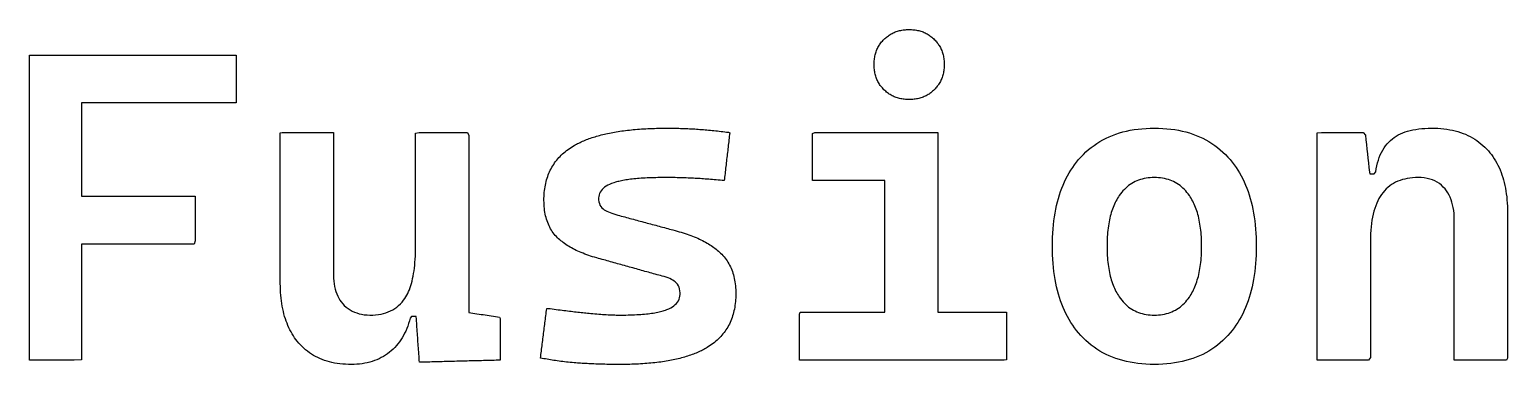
# Model space of a CAD drawing. Header units: millimetres. Extents: x 0 to 200, y 0 to 31.
# Drawn here: x 0 to 106.6, y 6.8 to 31 of the extents above; entities that cross this region are included whole.
import ezdxf

# ---------------------------------------------------------------- set-up
doc = ezdxf.new("R2010")
doc.units = ezdxf.units.MM
doc.layers.add('OUTLINE', color=7, linetype='Continuous')

msp = doc.modelspace()

# ---------------------------------------------------------------- linework, layer by layer
at = {"layer": 'OUTLINE'}
for points in [[(63.6213, 25.955), (63.5316, 25.9513), (63.4405, 25.95), (63.3494, 25.9513), (63.2596, 25.955), (63.1712, 25.9612), (63.0842, 25.9699), (62.9985, 25.981), (62.9141, 25.9946), (62.8311, 26.0107), (62.7494, 26.0293), (62.6691, 26.0504), (62.5901, 26.0739), (62.5125, 26.0999), (62.4362, 26.1284), (62.3613, 26.1594), (62.2877, 26.1928), (62.2154, 26.2288), (62.1445, 26.2672), (62.0749, 26.308), (62.0067, 26.3514), (61.9399, 26.3972), (61.8743, 26.4455), (61.8101, 26.4963), (61.7473, 26.5496), (61.6858, 26.6053), (61.6257, 26.6636), (61.5674, 26.7237), (61.5117, 26.7852), (61.4584, 26.848), (61.4076, 26.9121), (61.3593, 26.9776), (61.3135, 27.0445), (61.2701, 27.1127), (61.2292, 27.1823), (61.1908, 27.2532), (61.1549, 27.3254), (61.1214, 27.399), (61.0904, 27.4739), (61.0619, 27.5502), (61.0359, 27.6278), (61.0124, 27.7068), (60.9913, 27.7871), (60.9727, 27.8688), (60.9566, 27.9518), (60.943, 28.0362), (60.9318, 28.1219), (60.9231, 28.209), (60.9169, 28.2974), (60.9132, 28.3871), (60.912, 28.4783), (60.9132, 28.5694), (60.9169, 28.6591), (60.9231, 28.7475), (60.9318, 28.8346), (60.9429, 28.9203), (60.9565, 29.0047), (60.9726, 29.0877), (60.9912, 29.1694), (61.0122, 29.2498), (61.0358, 29.3287), (61.0618, 29.4064), (61.0903, 29.4827), (61.1212, 29.5576), (61.1547, 29.6312), (61.1906, 29.7035), (61.229, 29.7744), (61.2698, 29.8439), (61.3132, 29.9121), (61.359, 29.979), (61.4073, 30.0445), (61.4581, 30.1087), (61.5114, 30.1715), (61.5671, 30.233), (61.6253, 30.2931), (61.6854, 30.3513), (61.7469, 30.4071), (61.8098, 30.4603), (61.874, 30.5111), (61.9395, 30.5594), (62.0064, 30.6052), (62.0746, 30.6486), (62.1441, 30.6895), (62.215, 30.7279), (62.2873, 30.7638), (62.3609, 30.7972), (62.4358, 30.8282), (62.5121, 30.8567), (62.5898, 30.8827), (62.6687, 30.9062), (62.7491, 30.9273), (62.8307, 30.9459), (62.9138, 30.962), (62.9981, 30.9756), (63.0838, 30.9868), (63.1709, 30.9955), (63.2593, 31.0017), (63.349, 31.0054), (63.4401, 31.0066), (63.5312, 31.0054), (63.621, 31.0017), (63.7094, 30.9955), (63.7965, 30.9869), (63.8822, 30.9757), (63.9666, 30.9621), (64.0496, 30.946), (64.1313, 30.9274), (64.2116, 30.9064), (64.2906, 30.8829), (64.3682, 30.8569), (64.4445, 30.8284), (64.5195, 30.7974), (64.5931, 30.764), (64.6653, 30.7281), (64.7363, 30.6897), (64.8058, 30.6488), (64.874, 30.6055), (64.9409, 30.5596), (65.0064, 30.5113), (65.0706, 30.4606), (65.1334, 30.4073), (65.1949, 30.3516), (65.255, 30.2934), (65.3132, 30.2332), (65.369, 30.1718), (65.4222, 30.1089), (65.473, 30.0448), (65.5213, 29.9793), (65.5672, 29.9124), (65.6105, 29.8442), (65.6514, 29.7746), (65.6898, 29.7037), (65.7257, 29.6315), (65.7592, 29.5579), (65.7902, 29.483), (65.8187, 29.4067), (65.8447, 29.329), (65.8682, 29.2501), (65.8893, 29.1697), (65.9079, 29.0881), (65.924, 29.005), (65.9376, 28.9207), (65.9487, 28.8349), (65.9574, 28.7479), (65.9636, 28.6595), (65.9673, 28.5697), (65.9686, 28.4786), (65.9673, 28.3875), (65.9636, 28.2977), (65.9574, 28.2093), (65.9488, 28.1223), (65.9376, 28.0365), (65.924, 27.9522), (65.9079, 27.8691), (65.8893, 27.7875), (65.8682, 27.7071), (65.8447, 27.6281), (65.8187, 27.5505), (65.7902, 27.4742), (65.7592, 27.3993), (65.7258, 27.3257), (65.6899, 27.2534), (65.6515, 27.1825), (65.6106, 27.113), (65.5673, 27.0448), (65.5214, 26.9779), (65.4731, 26.9124), (65.4223, 26.8482), (65.3691, 26.7854), (65.3133, 26.7239), (65.2551, 26.6638), (65.195, 26.6056), (65.1335, 26.5498), (65.0707, 26.4965), (65.0065, 26.4457), (64.941, 26.3974), (64.8742, 26.3515), (64.806, 26.3082), (64.7364, 26.2673), (64.6655, 26.2289), (64.5933, 26.1929), (64.5197, 26.1595), (64.4447, 26.1285), (64.3685, 26.1), (64.2908, 26.074), (64.2119, 26.0504), (64.1315, 26.0294), (64.0499, 26.0108), (63.9668, 25.9947), (63.8825, 25.981), (63.7968, 25.9699), (63.7097, 25.9612)], [(0.3761, 29.161), (0.5176, 29.161), (0.7581, 29.161), (1.0543, 29.161), (1.14, 29.161), (1.522, 29.161), (1.591, 29.161), (1.9039, 29.161), (2.1278, 29.161), (2.2859, 29.161), (2.6645, 29.161), (2.6679, 29.161), (3.0498, 29.161), (3.2013, 29.161), (3.4318, 29.161), (3.8137, 29.161), (4.1957, 29.161), (4.5776, 29.161), (4.9596, 29.161), (5.3416, 29.161), (5.7235, 29.161), (6.1055, 29.161), (6.4874, 29.161), (6.8694, 29.161), (7.2514, 29.161), (7.6333, 29.161), (8.0153, 29.161), (8.3972, 29.161), (8.7792, 29.161), (9.1611, 29.161), (9.5431, 29.161), (9.9251, 29.161), (10.307, 29.161), (10.689, 29.161), (11.0709, 29.161), (11.4529, 29.161), (11.8348, 29.161), (12.2168, 29.161), (12.5988, 29.161), (12.9807, 29.161), (13.3627, 29.161), (13.7446, 29.161), (14.1266, 29.161), (14.5086, 29.161), (14.8905, 29.161), (14.8905, 28.779), (14.8905, 28.397), (14.8905, 28.0151), (14.8905, 27.6331), (14.8905, 27.2512), (14.8905, 26.8692), (14.8905, 26.4872), (14.8905, 26.1053), (14.8905, 25.7233), (14.5144, 25.7175), (14.1325, 25.7175), (13.7505, 25.7175), (13.3685, 25.7175), (12.9866, 25.7175), (12.6046, 25.7175), (12.2227, 25.7175), (11.8407, 25.7175), (11.4587, 25.7175), (11.0768, 25.7175), (10.6948, 25.7175), (10.3129, 25.7175), (9.9309, 25.7175), (9.549, 25.7175), (9.167, 25.7175), (8.785, 25.7175), (8.4031, 25.7175), (8.0211, 25.7175), (7.6392, 25.7175), (7.2572, 25.7175), (6.8752, 25.7175), (6.4933, 25.7175), (6.1113, 25.7175), (5.7294, 25.7175), (5.3474, 25.7175), (4.9655, 25.7175), (4.5835, 25.7175), (4.2015, 25.7175), (3.8196, 25.7175), (3.738, 25.7175), (3.738, 25.4037), (3.738, 24.867), (3.738, 24.3302), (3.738, 23.7935), (3.738, 23.2568), (3.738, 22.72), (3.738, 22.1833), (3.738, 21.6465), (3.738, 21.1098), (3.738, 20.573), (3.738, 20.0363), (3.738, 19.4995), (3.738, 18.9701), (3.9215, 18.9701), (4.2424, 18.9701), (4.5633, 18.9701), (4.8841, 18.9701), (5.205, 18.9701), (5.5259, 18.9701), (5.8468, 18.9701), (6.1677, 18.9701), (6.4886, 18.9701), (6.8094, 18.9701), (7.1303, 18.9701), (7.4512, 18.9701), (7.7721, 18.9701), (8.093, 18.9701), (8.4138, 18.9701), (8.7347, 18.9701), (9.0556, 18.9701), (9.3765, 18.9701), (9.6974, 18.9701), (10.0183, 18.9701), (10.3391, 18.9701), (10.66, 18.9701), (10.9809, 18.9701), (11.3018, 18.9701), (11.6227, 18.9701), (11.9435, 18.9701), (11.9435, 18.6492), (11.9435, 18.3284), (11.9435, 18.0075), (11.9435, 17.6866), (11.9435, 17.3657), (11.9435, 17.0448), (11.9435, 16.724), (11.9435, 16.4031), (11.9435, 16.0822), (11.9435, 15.7613), (11.8726, 15.5113), (11.5518, 15.5113), (11.2309, 15.5113), (10.91, 15.5113), (10.5891, 15.5113), (10.2682, 15.5113), (9.9473, 15.5113), (9.6265, 15.5113), (9.3056, 15.5113), (8.9847, 15.5113), (8.6638, 15.5113), (8.3429, 15.5113), (8.022, 15.5113), (7.7012, 15.5113), (7.3803, 15.5113), (7.0594, 15.5113), (6.7385, 15.5113), (6.4176, 15.5113), (6.0968, 15.5113), (5.7759, 15.5113), (5.455, 15.5113), (5.1341, 15.5113), (4.8132, 15.5113), (4.4923, 15.5113), (4.1715, 15.5113), (3.8506, 15.5113), (3.738, 15.5113), (3.738, 15.2056), (3.738, 14.6688), (3.738, 14.1321), (3.738, 13.5953), (3.738, 13.0586), (3.738, 12.5219), (3.738, 11.9851), (3.738, 11.4484), (3.738, 10.9116), (3.738, 10.3749), (3.738, 9.8381), (3.738, 9.3014), (3.738, 8.7646), (3.738, 8.2279), (3.738, 7.6911), (3.738, 7.1544), (3.2205, 7.1352), (2.6837, 7.1352), (2.147, 7.1352), (1.6102, 7.1352), (1.0735, 7.1352), (0.5367, 7.1352), (0, 7.1352), (0, 7.672), (0, 8.2087), (0, 8.7455), (0, 9.2822), (0, 9.8189), (0, 10.3557), (0, 10.8924), (0, 11.4292), (0, 11.9659), (0, 12.5027), (0, 13.0394), (0, 13.5762), (0, 14.1129), (0, 14.6496), (0, 15.1864), (0, 15.5113), (0, 15.7231), (0, 15.8322), (0, 16.1531), (0, 16.2599), (0, 16.474), (0, 16.7949), (0, 16.7966), (0, 17.1158), (0, 17.3334), (0, 17.4366), (0, 17.7575), (0, 17.8701), (0, 18.0784), (0, 18.3993), (0, 18.4069), (0, 18.7202), (0, 18.9436), (0, 19.4804), (0, 20.0171), (0, 20.5538), (0, 21.0906), (0, 21.6273), (0, 22.1641), (0, 22.7008), (0, 23.2376), (0, 23.7743), (0, 24.3111), (0, 24.8478), (0, 25.3845), (0, 25.7175), (0, 25.9213), (0, 26.0994), (0, 26.458), (0, 26.4814), (0, 26.8633), (0, 26.9948), (0, 27.2453), (0, 27.5315), (0, 27.6273), (0, 28.0092), (0, 28.0683), (0, 28.3912), (0, 28.605), (0, 28.7731), (0, 29.1418), (0, 29.1551)], [(31.6738, 13.7123), (31.6738, 13.5628), (31.6738, 13.5296), (31.6738, 13.4134), (31.6738, 13.264), (31.6738, 13.2128), (31.6738, 13.1146), (31.6738, 12.9651), (31.6738, 12.8959), (31.6738, 12.8157), (31.6738, 12.6663), (31.6738, 12.5169), (31.6738, 12.3675), (31.6738, 12.218), (31.6738, 12.0686), (31.6738, 11.9192), (31.6738, 11.7698), (31.6738, 11.6203), (31.6738, 11.4709), (31.6738, 11.3215), (31.6738, 11.1721), (31.6738, 11.0226), (31.6738, 10.8732), (31.6738, 10.7238), (31.678, 10.5781), (31.8258, 10.5558), (31.9735, 10.5335), (32.1213, 10.5113), (32.2691, 10.489), (32.4168, 10.4667), (32.5646, 10.4445), (32.7123, 10.4222), (32.8601, 10.3999), (33.0078, 10.3777), (33.1556, 10.3554), (33.3033, 10.3332), (33.4511, 10.3109), (33.5989, 10.2886), (33.7466, 10.2664), (33.8944, 10.2441), (33.9383, 10.1325), (33.9383, 9.9831), (33.9383, 9.8336), (33.9383, 9.6842), (33.9383, 9.5348), (33.9383, 9.3854), (33.9383, 9.2359), (33.9383, 9.0865), (33.9383, 8.9371), (33.9383, 8.7877), (33.9383, 8.6383), (33.9383, 8.4888), (33.9383, 8.3394), (33.9383, 8.19), (33.9383, 8.0406), (33.9383, 7.8911), (33.9383, 7.7417), (33.9383, 7.5923), (33.9383, 7.4429), (33.9383, 7.2934), (33.9383, 7.144), (33.7977, 7.1315), (33.6483, 7.1275), (33.499, 7.1235), (33.3496, 7.1195), (33.2002, 7.1156), (33.0509, 7.1116), (32.9015, 7.1076), (32.7521, 7.1036), (32.6028, 7.0996), (32.4534, 7.0957), (32.304, 7.0917), (32.1546, 7.0877), (32.0053, 7.0837), (31.8559, 7.0798), (31.7065, 7.0758), (31.5572, 7.0718), (31.4078, 7.0678), (31.2584, 7.0638), (31.109, 7.0599), (30.9597, 7.0559), (30.8103, 7.0519), (30.6609, 7.0479), (30.5116, 7.0439), (30.3622, 7.04), (30.2128, 7.036), (30.0635, 7.032), (29.9141, 7.028), (29.7647, 7.0241), (29.6153, 7.0201), (29.466, 7.0161), (29.3166, 7.0121), (29.1672, 7.0081), (29.0179, 7.0042), (28.8685, 7.0002), (28.7191, 6.9962), (28.5697, 6.9922), (28.4204, 6.9882), (28.271, 6.9843), (28.1216, 6.9803), (28.1111, 7.1293), (28.1005, 7.2784), (28.0899, 7.4274), (28.0794, 7.5765), (28.0688, 7.7255), (28.0582, 7.8746), (28.0477, 8.0236), (28.0371, 8.1727), (28.0266, 8.3217), (28.016, 8.4708), (28.0054, 8.6198), (27.9949, 8.7689), (27.9843, 8.9179), (27.9737, 9.067), (27.9632, 9.216), (27.9526, 9.3651), (27.942, 9.5141), (27.9315, 9.6632), (27.9209, 9.8122), (27.9103, 9.9613), (27.8998, 10.1103), (27.8892, 10.2594), (27.8864, 10.2995), (27.7293, 10.2995), (27.5453, 10.2995), (27.4526, 10.164), (27.3995, 9.9681), (27.3409, 9.7779), (27.2769, 9.5934), (27.2076, 9.4145), (27.1328, 9.2413), (27.0527, 9.0738), (26.9672, 8.9119), (26.8763, 8.7558), (26.78, 8.6052), (26.6783, 8.4604), (26.5712, 8.3212), (26.4587, 8.1876), (26.3409, 8.0598), (26.2176, 7.9376), (26.089, 7.8211), (25.9545, 7.7098), (25.8126, 7.6027), (25.6667, 7.5025), (25.5168, 7.4091), (25.3629, 7.3227), (25.205, 7.2432), (25.0431, 7.1706), (24.8772, 7.105), (24.7074, 7.0462), (24.5335, 6.9944), (24.3557, 6.9494), (24.1738, 6.9114), (23.988, 6.8803), (23.7981, 6.8561), (23.6043, 6.8388), (23.4065, 6.8284), (23.2047, 6.825), (22.9932, 6.8279), (22.786, 6.8367), (22.583, 6.8514), (22.3843, 6.8719), (22.1898, 6.8982), (21.9995, 6.9305), (21.8135, 6.9686), (21.6317, 7.0125), (21.4542, 7.0623), (21.2809, 7.118), (21.1119, 7.1795), (20.9471, 7.2469), (20.7865, 7.3202), (20.6302, 7.3993), (20.4781, 7.4843), (20.3302, 7.5751), (20.1866, 7.6718), (20.0473, 7.7744), (19.9122, 7.8828), (19.7813, 7.9971), (19.6547, 8.1172), (19.5323, 8.2432), (19.4147, 8.3744), (19.3113, 8.4988), (19.2122, 8.6271), (19.1173, 8.7594), (19.0265, 8.8956), (18.9399, 9.0358), (18.8575, 9.1799), (18.7792, 9.328), (18.7052, 9.4801), (18.6353, 9.6361), (18.5696, 9.7961), (18.5081, 9.9601), (18.4508, 10.128), (18.3976, 10.2999), (18.3487, 10.4757), (18.3039, 10.6555), (18.2632, 10.8393), (18.2268, 11.027), (18.1946, 11.2187), (18.1665, 11.4144), (18.1426, 11.614), (18.1229, 11.8176), (18.1074, 12.0251), (18.096, 12.2366), (18.0888, 12.452), (18.0858, 12.6715), (18.0857, 12.8636), (18.0857, 13.0477), (18.0857, 13.2317), (18.0857, 13.4158), (18.0857, 13.5998), (18.0857, 13.7839), (18.0857, 13.9679), (18.0857, 14.152), (18.0857, 14.336), (18.0857, 14.5201), (18.0857, 14.7041), (18.0857, 14.8881), (18.0857, 15.0722), (18.0857, 15.2562), (18.0857, 15.4403), (18.0857, 15.6243), (18.0857, 15.8084), (18.0857, 15.9924), (18.0857, 16.1765), (18.0857, 16.3605), (18.0857, 16.5446), (18.0857, 16.7286), (18.0857, 16.9126), (18.0857, 17.0967), (18.0857, 17.2807), (18.0857, 17.4648), (18.0857, 17.6488), (18.0857, 17.8329), (18.0857, 18.0169), (18.0857, 18.201), (18.0857, 18.385), (18.0857, 18.5691), (18.0857, 18.7531), (18.0857, 18.9371), (18.0857, 19.1212), (18.0857, 19.3052), (18.0857, 19.4893), (18.0857, 19.6733), (18.0857, 19.8574), (18.0857, 20.0414), (18.0857, 20.2255), (18.0857, 20.4095), (18.0857, 20.5936), (18.0857, 20.7776), (18.0857, 20.9616), (18.0857, 21.1457), (18.0857, 21.3297), (18.0857, 21.5138), (18.0857, 21.6978), (18.0857, 21.8819), (18.0857, 22.0659), (18.0857, 22.25), (18.0857, 22.434), (18.0857, 22.618), (18.0857, 22.8021), (18.0857, 22.9861), (18.0857, 23.1702), (18.0857, 23.3542), (18.0857, 23.5383), (18.2312, 23.5769), (18.4152, 23.5769), (18.5993, 23.5769), (18.7833, 23.5769), (18.9674, 23.5769), (19.1514, 23.5769), (19.3355, 23.5769), (19.5195, 23.5769), (19.7036, 23.5769), (19.8876, 23.5769), (20.0716, 23.5769), (20.2557, 23.5769), (20.4397, 23.5769), (20.6238, 23.5769), (20.8078, 23.5769), (20.9919, 23.5769), (21.1759, 23.5769), (21.36, 23.5769), (21.544, 23.5769), (21.7281, 23.5769), (21.9121, 23.5769), (21.9171, 23.3978), (21.9171, 23.2138), (21.9171, 23.0297), (21.9171, 22.8457), (21.9171, 22.6616), (21.9171, 22.4776), (21.9171, 22.2936), (21.9171, 22.1095), (21.9171, 21.9255), (21.9171, 21.7414), (21.9171, 21.5574), (21.9171, 21.3733), (21.9171, 21.1893), (21.9171, 21.0052), (21.9171, 20.8212), (21.9171, 20.6371), (21.9171, 20.4531), (21.9171, 20.2691), (21.9171, 20.085), (21.9171, 19.901), (21.9171, 19.7169), (21.9171, 19.5329), (21.9171, 19.3488), (21.9171, 19.1648), (21.9171, 18.9807), (21.9171, 18.7967), (21.9171, 18.6126), (21.9171, 18.4286), (21.9171, 18.2446), (21.9171, 18.0605), (21.9171, 17.8765), (21.9171, 17.6924), (21.9171, 17.5084), (21.9171, 17.3243), (21.9171, 17.1403), (21.9171, 16.9562), (21.9171, 16.7722), (21.9171, 16.5881), (21.9171, 16.4041), (21.9171, 16.2201), (21.9171, 16.036), (21.9171, 15.852), (21.9171, 15.6679), (21.9171, 15.4839), (21.9171, 15.2998), (21.9171, 15.1158), (21.9171, 14.9317), (21.9171, 14.7477), (21.9171, 14.5636), (21.9171, 14.3796), (21.9171, 14.1956), (21.9171, 14.0115), (21.9171, 13.8275), (21.9171, 13.6434), (21.9171, 13.4594), (21.9176, 13.2628), (21.9251, 13.0483), (21.9413, 12.8418), (21.9662, 12.6431), (22, 12.4523), (22.0425, 12.2695), (22.0937, 12.0945), (22.1537, 11.9275), (22.2225, 11.7683), (22.3, 11.617), (22.3863, 11.4737), (22.4813, 11.3382), (22.5851, 11.2107), (22.7026, 11.086), (22.8317, 10.9682), (22.9684, 10.8614), (23.1129, 10.7654), (23.2651, 10.6805), (23.4251, 10.6065), (23.5928, 10.5435), (23.7683, 10.4914), (23.9515, 10.4503), (24.1425, 10.4202), (24.3411, 10.401), (24.5476, 10.3928), (24.7578, 10.3952), (24.9615, 10.4075), (25.1584, 10.4298), (25.3483, 10.4619), (25.5313, 10.5039), (25.7074, 10.5558), (25.8766, 10.6176), (26.0388, 10.6893), (26.1941, 10.7708), (26.3425, 10.8622), (26.4839, 10.9636), (26.6185, 11.0748), (26.7461, 11.1959), (26.8668, 11.3269), (26.9805, 11.4677), (27.0701, 11.5931), (27.142, 11.7059), (27.2103, 11.8255), (27.2751, 11.9517), (27.3365, 12.0845), (27.3943, 12.224), (27.4486, 12.3701), (27.4994, 12.5229), (27.5467, 12.6823), (27.5905, 12.8484), (27.6308, 13.0211), (27.6676, 13.2005), (27.7008, 13.3865), (27.7306, 13.5792), (27.7568, 13.7785), (27.7796, 13.9844), (27.7988, 14.197), (27.8145, 14.4163), (27.8268, 14.6422), (27.8355, 14.8748), (27.8407, 15.114), (27.8424, 15.3027), (27.8424, 15.5911), (27.8424, 15.908), (27.8424, 16.2249), (27.8424, 16.5417), (27.8424, 16.8586), (27.8424, 17.1755), (27.8424, 17.4924), (27.8424, 17.8092), (27.8424, 18.1261), (27.8424, 18.443), (27.8424, 18.7599), (27.8424, 19.0767), (27.8424, 19.3936), (27.8424, 19.7105), (27.8424, 20.0274), (27.8424, 20.3442), (27.8424, 20.6611), (27.8424, 20.978), (27.8424, 21.2949), (27.8424, 21.6117), (27.8424, 21.9286), (27.8424, 22.2455), (27.8424, 22.5624), (27.8424, 22.8792), (27.8424, 23.1961), (27.8424, 23.513), (28.0954, 23.5769), (28.4122, 23.5769), (28.7291, 23.5769), (29.046, 23.5769), (29.3629, 23.5769), (29.6797, 23.5769), (29.9966, 23.5769), (30.3135, 23.5769), (30.6304, 23.5769), (30.9472, 23.5769), (31.2641, 23.5769), (31.581, 23.5769), (31.6738, 23.3528), (31.6738, 23.0359), (31.6738, 22.719), (31.6738, 22.4021), (31.6738, 22.0853), (31.6738, 21.7684), (31.6738, 21.4515), (31.6738, 21.1346), (31.6738, 20.8178), (31.6738, 20.5009), (31.6738, 20.184), (31.6738, 19.8671), (31.6738, 19.5503), (31.6738, 19.2334), (31.6738, 18.9165), (31.6738, 18.5996), (31.6738, 18.2828), (31.6738, 17.9659), (31.6738, 17.649), (31.6738, 17.3321), (31.6738, 17.0153), (31.6738, 16.6984), (31.6738, 16.3815), (31.6738, 16.0646), (31.6738, 15.7478), (31.6738, 15.4309), (31.6738, 15.114), (31.6738, 14.7971), (31.6738, 14.4803), (31.6738, 14.1634), (31.6738, 13.8465)], [(42.7926, 6.8255), (42.6243, 6.825), (42.4776, 6.8252), (42.3324, 6.8257), (42.1887, 6.8266), (42.0464, 6.8279), (41.9057, 6.8295), (41.7664, 6.8315), (41.6286, 6.8338), (41.4923, 6.8365), (41.3575, 6.8395), (41.2242, 6.843), (41.0923, 6.8467), (40.962, 6.8509), (40.8331, 6.8554), (40.7057, 6.8602), (40.5798, 6.8654), (40.4554, 6.871), (40.3324, 6.8769), (40.2109, 6.8832), (40.091, 6.8899), (39.9725, 6.8969), (39.8555, 6.9042), (39.7399, 6.912), (39.6259, 6.9201), (39.5133, 6.9285), (39.4023, 6.9373), (39.275, 6.948), (39.1342, 6.9604), (38.9949, 6.9735), (38.8572, 6.9872), (38.721, 7.0015), (38.5864, 7.0164), (38.4533, 7.0319), (38.3217, 7.048), (38.1917, 7.0647), (38.0631, 7.082), (37.9362, 7.0999), (37.8107, 7.1184), (37.6868, 7.1376), (37.5644, 7.1573), (37.4436, 7.1776), (37.3243, 7.1986), (37.2065, 7.2201), (37.0902, 7.2423), (36.9755, 7.2651), (36.8623, 7.2884), (36.8691, 7.4086), (36.885, 7.5363), (36.901, 7.664), (36.917, 7.7916), (36.9329, 7.9193), (36.9489, 8.047), (36.9648, 8.1746), (36.9808, 8.3023), (36.9968, 8.43), (37.0127, 8.5576), (37.0287, 8.6853), (37.0446, 8.8129), (37.0606, 8.9406), (37.0765, 9.0683), (37.0925, 9.1959), (37.1085, 9.3236), (37.1244, 9.4513), (37.1404, 9.5789), (37.1563, 9.7066), (37.1723, 9.8343), (37.1882, 9.9619), (37.2042, 10.0896), (37.2202, 10.2173), (37.2361, 10.3449), (37.2521, 10.4726), (37.268, 10.6002), (37.284, 10.7279), (37.3, 10.8556), (37.4135, 10.874), (37.5601, 10.8542), (37.705, 10.8348), (37.8481, 10.8158), (37.9895, 10.7972), (38.1293, 10.779), (38.2672, 10.7613), (38.4035, 10.744), (38.5381, 10.7271), (38.6709, 10.7106), (38.802, 10.6945), (38.9314, 10.6789), (39.0591, 10.6636), (39.1851, 10.6488), (39.3093, 10.6344), (39.4318, 10.6204), (39.5526, 10.6069), (39.6717, 10.5937), (39.7891, 10.581), (39.9047, 10.5687), (40.0187, 10.5568), (40.1309, 10.5453), (40.2414, 10.5342), (40.3502, 10.5236), (40.4722, 10.5119), (40.6219, 10.4982), (40.7688, 10.4852), (40.913, 10.4731), (41.0544, 10.4618), (41.1931, 10.4514), (41.329, 10.4419), (41.4622, 10.4332), (41.5927, 10.4253), (41.7204, 10.4182), (41.8453, 10.4121), (41.9675, 10.4067), (42.087, 10.4022), (42.2037, 10.3986), (42.3177, 10.3958), (42.4289, 10.3938), (42.5374, 10.3927), (42.6559, 10.3924), (42.8291, 10.3932), (42.9985, 10.3951), (43.1642, 10.3981), (43.3261, 10.4022), (43.4843, 10.4075), (43.6387, 10.4138), (43.7893, 10.4213), (43.9362, 10.4299), (44.0793, 10.4397), (44.2186, 10.4505), (44.3542, 10.4625), (44.486, 10.4756), (44.6141, 10.4898), (44.7384, 10.5052), (44.8589, 10.5217), (44.9757, 10.5392), (45.0887, 10.558), (45.198, 10.5778), (45.3035, 10.5987), (45.4052, 10.6208), (45.5032, 10.644), (45.5974, 10.6683), (45.6879, 10.6938), (45.7746, 10.7203), (45.8575, 10.748), (45.9676, 10.7887), (46.1132, 10.8507), (46.2468, 10.9179), (46.3683, 10.9902), (46.4777, 11.0677), (46.5751, 11.1503), (46.6605, 11.2381), (46.7337, 11.331), (46.7949, 11.4291), (46.8441, 11.5323), (46.8812, 11.6407), (46.9062, 11.7543), (46.9192, 11.873), (46.92, 12.0071), (46.908, 12.1492), (46.8831, 12.2811), (46.8453, 12.4028), (46.7946, 12.5143), (46.7309, 12.6156), (46.6543, 12.7068), (46.5752, 12.78), (46.4905, 12.845), (46.3953, 12.9067), (46.2898, 12.965), (46.1739, 13.0201), (46.0476, 13.0719), (45.911, 13.1203), (45.764, 13.1655), (45.6265, 13.2037), (45.5025, 13.2383), (45.3786, 13.2728), (45.2547, 13.3073), (45.1307, 13.3419), (45.0068, 13.3764), (44.8829, 13.411), (44.7589, 13.4455), (44.635, 13.4801), (44.5111, 13.5146), (44.3871, 13.5491), (44.2632, 13.5837), (44.1393, 13.6182), (44.0153, 13.6528), (43.8914, 13.6873), (43.7675, 13.7219), (43.6435, 13.7564), (43.5196, 13.7909), (43.3957, 13.8255), (43.2717, 13.86), (43.1478, 13.8946), (43.0239, 13.9291), (42.8999, 13.9637), (42.776, 13.9982), (42.6521, 14.0327), (42.5281, 14.0673), (42.4042, 14.1018), (42.2803, 14.1364), (42.1563, 14.1709), (42.0324, 14.2055), (41.9085, 14.24), (41.7845, 14.2746), (41.6606, 14.3091), (41.5367, 14.3436), (41.4127, 14.3782), (41.2888, 14.4127), (41.1649, 14.4473), (41.0409, 14.4818), (40.9063, 14.5194), (40.7569, 14.5628), (40.6105, 14.6074), (40.4671, 14.6532), (40.3267, 14.7003), (40.1894, 14.7486), (40.0551, 14.7982), (39.9239, 14.849), (39.7956, 14.9011), (39.6704, 14.9544), (39.5483, 15.0089), (39.4292, 15.0647), (39.3131, 15.1218), (39.2, 15.1801), (39.0899, 15.2396), (38.9829, 15.3004), (38.879, 15.3624), (38.778, 15.4257), (38.6801, 15.4902), (38.5852, 15.5559), (38.4934, 15.6229), (38.4045, 15.6912), (38.3188, 15.7607), (38.236, 15.8314), (38.1563, 15.9034), (38.0796, 15.9766), (37.9996, 16.058), (37.9202, 16.1453), (37.8446, 16.2357), (37.7726, 16.329), (37.7043, 16.4253), (37.6397, 16.5247), (37.5787, 16.627), (37.5214, 16.7324), (37.4678, 16.8408), (37.4179, 16.9522), (37.3716, 17.0666), (37.329, 17.184), (37.29, 17.3045), (37.2548, 17.4279), (37.2232, 17.5544), (37.1952, 17.6839), (37.171, 17.8164), (37.1504, 17.9519), (37.1335, 18.0904), (37.1203, 18.2319), (37.1107, 18.3764), (37.1048, 18.524), (37.1026, 18.6746), (37.1038, 18.8198), (37.1083, 18.9623), (37.116, 19.1026), (37.1269, 19.2409), (37.141, 19.3771), (37.1583, 19.5113), (37.1788, 19.6433), (37.2025, 19.7732), (37.2295, 19.9011), (37.2597, 20.0269), (37.293, 20.1506), (37.3296, 20.2722), (37.3694, 20.3917), (37.4124, 20.5092), (37.4586, 20.6246), (37.508, 20.7378), (37.5607, 20.849), (37.6165, 20.9582), (37.6756, 21.0652), (37.7378, 21.1701), (37.8033, 21.273), (37.872, 21.3738), (37.9439, 21.4725), (38.019, 21.5691), (38.0974, 21.6636), (38.1789, 21.7561), (38.2636, 21.8464), (38.3516, 21.9347), (38.4428, 22.0209), (38.5371, 22.105), (38.6347, 22.1871), (38.7355, 22.267), (38.8395, 22.3449), (38.9468, 22.4206), (39.0572, 22.4943), (39.1708, 22.566), (39.2809, 22.6315), (39.3623, 22.6779), (39.4455, 22.7233), (39.5303, 22.7679), (39.6168, 22.8117), (39.7049, 22.8545), (39.7947, 22.8965), (39.8861, 22.9376), (39.9792, 22.9779), (40.074, 23.0173), (40.1705, 23.0558), (40.2686, 23.0934), (40.3684, 23.1301), (40.4698, 23.166), (40.5729, 23.201), (40.6776, 23.2352), (40.7841, 23.2685), (40.8921, 23.3009), (41.0019, 23.3324), (41.1133, 23.363), (41.2264, 23.3928), (41.3411, 23.4217), (41.4575, 23.4498), (41.5756, 23.477), (41.6953, 23.5033), (41.8167, 23.5287), (41.9397, 23.5532), (42.0644, 23.5769), (42.1908, 23.5998), (42.3189, 23.6217), (42.4486, 23.6428), (42.5799, 23.663), (42.713, 23.6823), (42.8476, 23.7008), (42.984, 23.7183), (43.122, 23.7351), (43.2617, 23.7509), (43.403, 23.7659), (43.546, 23.78), (43.6907, 23.7932), (43.837, 23.8056), (43.985, 23.817), (44.1347, 23.8277), (44.286, 23.8374), (44.439, 23.8463), (44.5936, 23.8543), (44.7499, 23.8614), (44.9079, 23.8677), (45.0675, 23.873), (45.2288, 23.8776), (45.3918, 23.8812), (45.5564, 23.884), (45.7227, 23.8859), (45.8907, 23.8869), (46.0474, 23.8871), (46.1772, 23.8866), (46.3068, 23.8857), (46.4363, 23.8842), (46.5656, 23.8822), (46.6947, 23.8797), (46.8237, 23.8766), (46.9526, 23.873), (47.0812, 23.8689), (47.2097, 23.8643), (47.3381, 23.8591), (47.4663, 23.8534), (47.5943, 23.8472), (47.7222, 23.8405), (47.8499, 23.8332), (47.9775, 23.8255), (48.1049, 23.8171), (48.2315, 23.8084), (48.3543, 23.7994), (48.4776, 23.79), (48.6016, 23.78), (48.7262, 23.7696), (48.8515, 23.7587), (48.9773, 23.7473), (49.1039, 23.7355), (49.231, 23.7231), (49.3588, 23.7102), (49.4872, 23.6969), (49.6162, 23.6831), (49.7459, 23.6687), (49.8762, 23.6539), (50.0072, 23.6386), (50.1388, 23.6228), (50.271, 23.6066), (50.4038, 23.5898), (50.5006, 23.5453), (50.4857, 23.4175), (50.4709, 23.2897), (50.4561, 23.1619), (50.4412, 23.0341), (50.4264, 22.9063), (50.4115, 22.7785), (50.3967, 22.6507), (50.3818, 22.5229), (50.367, 22.3951), (50.3522, 22.2673), (50.3373, 22.1395), (50.3225, 22.0117), (50.3076, 21.8839), (50.2928, 21.7561), (50.2779, 21.6283), (50.2631, 21.5005), (50.2482, 21.3727), (50.2334, 21.2449), (50.2186, 21.1171), (50.2037, 20.9893), (50.1889, 20.8615), (50.174, 20.7337), (50.1592, 20.6059), (50.1443, 20.4781), (50.1295, 20.3503), (50.1147, 20.2225), (50.0919, 20.1032), (49.9466, 20.1164), (49.8032, 20.1292), (49.6619, 20.1415), (49.5224, 20.1534), (49.385, 20.1648), (49.2495, 20.1757), (49.1159, 20.1862), (48.9844, 20.1962), (48.8548, 20.2058), (48.7271, 20.2148), (48.6015, 20.2235), (48.4777, 20.2317), (48.356, 20.2394), (48.2362, 20.2466), (48.1184, 20.2534), (48.0025, 20.2598), (47.8887, 20.2657), (47.7767, 20.2711), (47.646, 20.277), (47.505, 20.2831), (47.366, 20.2887), (47.2291, 20.2938), (47.0943, 20.2985), (46.9616, 20.3027), (46.831, 20.3064), (46.7025, 20.3097), (46.5761, 20.3125), (46.4517, 20.3149), (46.3295, 20.3168), (46.2093, 20.3182), (46.0912, 20.3191), (45.9752, 20.3196), (45.8333, 20.3196), (45.6605, 20.3188), (45.4911, 20.3171), (45.3249, 20.3146), (45.1621, 20.3113), (45.0026, 20.3071), (44.8464, 20.3021), (44.6936, 20.2962), (44.544, 20.2895), (44.3978, 20.282), (44.2549, 20.2736), (44.1153, 20.2644), (43.979, 20.2543), (43.8461, 20.2434), (43.7164, 20.2316), (43.5901, 20.219), (43.4671, 20.2055), (43.3474, 20.1913), (43.231, 20.1761), (43.118, 20.1601), (43.0082, 20.1433), (42.9018, 20.1256), (42.7987, 20.1071), (42.6989, 20.0878), (42.6024, 20.0676), (42.5093, 20.0466), (42.4194, 20.0247), (42.3329, 20.0019), (42.2497, 19.9784), (42.1382, 19.9438), (41.9794, 19.8876), (41.833, 19.8266), (41.6991, 19.761), (41.5775, 19.6907), (41.4684, 19.6157), (41.3717, 19.5361), (41.2874, 19.4518), (41.2156, 19.3629), (41.1561, 19.2692), (41.1091, 19.1709), (41.0746, 19.0679), (41.0524, 18.9603), (41.0427, 18.848), (41.0459, 18.7081), (41.0635, 18.5687), (41.0957, 18.4412), (41.1425, 18.3255), (41.2037, 18.2217), (41.2795, 18.1298), (41.3698, 18.0498), (41.4529, 17.9922), (41.5422, 17.9386), (41.6409, 17.8866), (41.749, 17.8362), (41.8664, 17.7873), (41.9932, 17.74), (42.1294, 17.6943), (42.2749, 17.6501), (42.4299, 17.6075), (42.556, 17.5736), (42.6802, 17.5401), (42.8044, 17.5066), (42.9287, 17.4731), (43.0529, 17.4396), (43.1771, 17.4061), (43.3013, 17.3727), (43.4256, 17.3392), (43.5498, 17.3057), (43.674, 17.2722), (43.7982, 17.2387), (43.9224, 17.2052), (44.0467, 17.1718), (44.1709, 17.1383), (44.2951, 17.1048), (44.4193, 17.0713), (44.5436, 17.0378), (44.6678, 17.0043), (44.792, 16.9708), (44.9162, 16.9374), (45.0405, 16.9039), (45.1647, 16.8704), (45.2889, 16.8369), (45.4131, 16.8034), (45.5374, 16.7699), (45.6616, 16.7364), (45.7858, 16.703), (45.91, 16.6695), (46.0342, 16.636), (46.1585, 16.6025), (46.2827, 16.569), (46.4069, 16.5355), (46.5599, 16.4956), (46.7106, 16.4546), (46.8587, 16.4124), (47.0041, 16.3692), (47.1467, 16.3249), (47.2867, 16.2795), (47.424, 16.233), (47.5586, 16.1855), (47.6905, 16.1369), (47.8197, 16.0872), (47.9462, 16.0364), (48.07, 15.9846), (48.1911, 15.9317), (48.3096, 15.8776), (48.4253, 15.8226), (48.5383, 15.7664), (48.6487, 15.7092), (48.7563, 15.6508), (48.8613, 15.5915), (48.9635, 15.531), (49.0631, 15.4694), (49.1599, 15.4068), (49.2541, 15.3431), (49.3456, 15.2783), (49.4344, 15.2124), (49.5204, 15.1455), (49.6038, 15.0775), (49.6845, 15.0084), (49.7625, 14.9382), (49.8395, 14.8653), (49.9262, 14.778), (50.0094, 14.6882), (50.089, 14.5959), (50.165, 14.5011), (50.2374, 14.4038), (50.3063, 14.304), (50.3717, 14.2017), (50.4335, 14.097), (50.4917, 13.9897), (50.5463, 13.88), (50.5974, 13.7677), (50.6449, 13.653), (50.6889, 13.5358), (50.7293, 13.416), (50.7661, 13.2938), (50.7993, 13.1692), (50.829, 13.042), (50.8552, 12.9123), (50.8778, 12.7801), (50.8968, 12.6455), (50.9122, 12.5083), (50.9241, 12.3687), (50.9324, 12.2265), (50.9372, 12.0819), (50.9384, 11.9349), (50.9363, 11.7888), (50.931, 11.6448), (50.9226, 11.503), (50.9109, 11.3634), (50.8962, 11.226), (50.8782, 11.0907), (50.8571, 10.9577), (50.8328, 10.8267), (50.8053, 10.698), (50.7747, 10.5714), (50.7409, 10.4471), (50.7039, 10.3248), (50.6638, 10.2048), (50.6204, 10.0869), (50.574, 9.9713), (50.5243, 9.8577), (50.4715, 9.7464), (50.4155, 9.6372), (50.3563, 9.5302), (50.294, 9.4254), (50.2285, 9.3228), (50.1598, 9.2223), (50.088, 9.124), (50.013, 9.0279), (49.9348, 8.934), (49.8535, 8.8422), (49.769, 8.7526), (49.6813, 8.6652), (49.5904, 8.5799), (49.4964, 8.4969), (49.3992, 8.416), (49.2988, 8.3373), (49.1953, 8.2607), (49.0886, 8.1863), (48.9787, 8.1141), (48.8799, 8.0527), (48.798, 8.0041), (48.7143, 7.9564), (48.6289, 7.9098), (48.5416, 7.8641), (48.4527, 7.8194), (48.362, 7.7757), (48.2695, 7.733), (48.1752, 7.6913), (48.0792, 7.6505), (47.9814, 7.6107), (47.8819, 7.5719), (47.7805, 7.5341), (47.6775, 7.4973), (47.5726, 7.4614), (47.466, 7.4266), (47.3577, 7.3927), (47.2476, 7.3598), (47.1357, 7.3279), (47.022, 7.2969), (46.9066, 7.267), (46.7894, 7.238), (46.6705, 7.21), (46.5498, 7.183), (46.4273, 7.157), (46.3031, 7.1319), (46.1771, 7.1079), (46.0493, 7.0848), (45.9198, 7.0627), (45.7885, 7.0416), (45.6555, 7.0214), (45.5207, 7.0023), (45.3841, 6.9841), (45.2458, 6.9669), (45.1057, 6.9507), (44.9638, 6.9355), (44.8202, 6.9212), (44.6748, 6.908), (44.5276, 6.8957), (44.3787, 6.8844), (44.228, 6.8741), (44.0756, 6.8648), (43.9214, 6.8564), (43.7654, 6.8491), (43.6077, 6.8427), (43.4482, 6.8373), (43.2869, 6.8328), (43.1239, 6.8294), (42.9591, 6.827)], [(65.5034, 23.0553), (65.5034, 22.7945), (65.5034, 22.6462), (65.5034, 22.5337), (65.5034, 22.2729), (65.5034, 22.2435), (65.5034, 22.0122), (65.5034, 21.8409), (65.5034, 21.7514), (65.5034, 21.4906), (65.5034, 21.4383), (65.5034, 21.2298), (65.5034, 21.0356), (65.5034, 20.969), (65.5034, 20.7082), (65.5034, 20.633), (65.5034, 20.4474), (65.5034, 20.2304), (65.5034, 20.1867), (65.5034, 19.8277), (65.5034, 19.4251), (65.5034, 19.0224), (65.5034, 18.6198), (65.5034, 18.2172), (65.5034, 17.8145), (65.5034, 17.4119), (65.5034, 17.0092), (65.5034, 16.6066), (65.5034, 16.204), (65.5034, 15.8013), (65.5034, 15.3987), (65.5034, 14.9961), (65.5034, 14.5934), (65.5034, 14.1908), (65.5034, 13.7881), (65.5034, 13.3855), (65.5034, 12.9829), (65.5034, 12.5802), (65.5034, 12.1776), (65.5034, 11.7749), (65.5034, 11.3723), (65.5034, 10.9697), (65.5034, 10.6097), (65.5392, 10.6097), (65.7212, 10.6097), (65.9031, 10.6097), (66.085, 10.6097), (66.267, 10.6097), (66.4489, 10.6097), (66.6308, 10.6097), (66.8128, 10.6097), (66.9947, 10.6097), (67.1766, 10.6097), (67.3585, 10.6097), (67.5405, 10.6097), (67.7224, 10.6097), (67.9043, 10.6097), (68.0863, 10.6097), (68.2682, 10.6097), (68.4501, 10.6097), (68.6321, 10.6097), (68.814, 10.6097), (68.9959, 10.6097), (69.1778, 10.6097), (69.3598, 10.6097), (69.5417, 10.6097), (69.7236, 10.6097), (69.9056, 10.6097), (70.0875, 10.6097), (70.2694, 10.6097), (70.4514, 10.6097), (70.4514, 10.4278), (70.4514, 10.2458), (70.4514, 10.0639), (70.4514, 9.882), (70.4514, 9.7), (70.4514, 9.5181), (70.4514, 9.3362), (70.4514, 9.1542), (70.4514, 8.9723), (70.4514, 8.7904), (70.4514, 8.6085), (70.4514, 8.4265), (70.4514, 8.2446), (70.4514, 8.0627), (70.4514, 7.8807), (70.4514, 7.6988), (70.4514, 7.5169), (70.4514, 7.3349), (70.4514, 7.153), (70.2872, 7.1352), (70.1053, 7.1352), (69.9234, 7.1352), (69.7414, 7.1352), (69.5595, 7.1352), (69.3776, 7.1352), (69.1956, 7.1352), (69.0137, 7.1352), (68.8318, 7.1352), (68.6499, 7.1352), (68.4679, 7.1352), (68.286, 7.1352), (68.1041, 7.1352), (67.9221, 7.1352), (67.7402, 7.1352), (67.5583, 7.1352), (67.3763, 7.1352), (67.1944, 7.1352), (67.0125, 7.1352), (66.8306, 7.1352), (66.6486, 7.1352), (66.4667, 7.1352), (66.2848, 7.1352), (66.1028, 7.1352), (65.9209, 7.1352), (65.739, 7.1352), (65.557, 7.1352), (65.3751, 7.1352), (65.3115, 7.1352), (65.1932, 7.1352), (64.9088, 7.1352), (64.5062, 7.1352), (64.1036, 7.1352), (63.7009, 7.1352), (63.2983, 7.1352), (62.8956, 7.1352), (62.493, 7.1352), (62.0904, 7.1352), (61.951, 7.1352), (61.7438, 7.1352), (61.6877, 7.1352), (61.5367, 7.1352), (61.3295, 7.1352), (61.1224, 7.1352), (60.9152, 7.1352), (60.7081, 7.1352), (60.501, 7.1352), (60.2938, 7.1352), (60.0867, 7.1352), (59.8795, 7.1352), (59.6724, 7.1352), (59.4652, 7.1352), (59.2581, 7.1352), (59.0509, 7.1352), (58.8438, 7.1352), (58.6367, 7.1352), (58.4295, 7.1352), (58.2224, 7.1352), (58.0152, 7.1352), (57.8081, 7.1352), (57.6009, 7.1352), (57.3938, 7.1352), (57.1866, 7.1352), (56.9795, 7.1352), (56.7724, 7.1352), (56.5652, 7.1352), (56.3581, 7.1352), (56.1509, 7.1352), (55.9438, 7.1352), (55.7366, 7.1352), (55.5295, 7.1352), (55.5295, 7.3424), (55.5295, 7.5495), (55.5295, 7.7567), (55.5295, 7.9638), (55.5295, 8.1709), (55.5295, 8.3781), (55.5295, 8.5852), (55.5295, 8.7924), (55.5295, 8.9995), (55.5295, 9.2067), (55.5295, 9.4138), (55.5295, 9.621), (55.5295, 9.8281), (55.5295, 10.0352), (55.5295, 10.2424), (55.5295, 10.4495), (55.5765, 10.6097), (55.7836, 10.6097), (55.9908, 10.6097), (56.1979, 10.6097), (56.4051, 10.6097), (56.6122, 10.6097), (56.8193, 10.6097), (57.0265, 10.6097), (57.2336, 10.6097), (57.4408, 10.6097), (57.6479, 10.6097), (57.8551, 10.6097), (58.0622, 10.6097), (58.2694, 10.6097), (58.4765, 10.6097), (58.6836, 10.6097), (58.8908, 10.6097), (59.0979, 10.6097), (59.3051, 10.6097), (59.5122, 10.6097), (59.7194, 10.6097), (59.9265, 10.6097), (60.1337, 10.6097), (60.3408, 10.6097), (60.5479, 10.6097), (60.7551, 10.6097), (60.9622, 10.6097), (61.1694, 10.6097), (61.3765, 10.6097), (61.5837, 10.6097), (61.6877, 10.6097), (61.6877, 10.759), (61.6877, 11.1616), (61.6877, 11.5642), (61.6877, 11.9669), (61.6877, 12.3695), (61.6877, 12.7722), (61.6877, 13.1748), (61.6877, 13.5774), (61.6877, 13.9801), (61.6877, 14.3827), (61.6877, 14.7853), (61.6877, 15.188), (61.6877, 15.5906), (61.6877, 15.9933), (61.6877, 16.3959), (61.6877, 16.7985), (61.6877, 17.2012), (61.6877, 17.6038), (61.6877, 18.0065), (61.6877, 18.4091), (61.6877, 18.8117), (61.6877, 19.2144), (61.6877, 19.617), (61.6877, 20.0196), (61.6877, 20.1024), (61.6759, 20.1024), (61.4151, 20.1024), (61.1543, 20.1024), (60.8935, 20.1024), (60.6327, 20.1024), (60.372, 20.1024), (60.1112, 20.1024), (59.8504, 20.1024), (59.5896, 20.1024), (59.3288, 20.1024), (59.068, 20.1024), (58.8072, 20.1024), (58.5465, 20.1024), (58.2857, 20.1024), (58.0249, 20.1024), (57.7641, 20.1024), (57.5033, 20.1024), (57.2425, 20.1024), (56.9817, 20.1024), (56.721, 20.1024), (56.4602, 20.1024), (56.4602, 20.3632), (56.4602, 20.624), (56.4602, 20.8848), (56.4602, 21.1455), (56.4602, 21.4063), (56.4602, 21.6671), (56.4602, 21.9279), (56.4602, 22.1887), (56.4602, 22.4495), (56.4602, 22.7103), (56.4602, 22.971), (56.4602, 23.2318), (56.4602, 23.4926), (56.6367, 23.5769), (56.8975, 23.5769), (57.1583, 23.5769), (57.4191, 23.5769), (57.6798, 23.5769), (57.9406, 23.5769), (58.2014, 23.5769), (58.4622, 23.5769), (58.723, 23.5769), (58.9838, 23.5769), (59.2446, 23.5769), (59.5053, 23.5769), (59.7661, 23.5769), (60.0269, 23.5769), (60.2877, 23.5769), (60.5485, 23.5769), (60.8093, 23.5769), (61.0701, 23.5769), (61.3308, 23.5769), (61.5916, 23.5769), (61.8524, 23.5769), (62.1132, 23.5769), (62.374, 23.5769), (62.6348, 23.5769), (62.8956, 23.5769), (63.1563, 23.5769), (63.4171, 23.5769), (63.6779, 23.5769), (63.9387, 23.5769), (64.1995, 23.5769), (64.4603, 23.5769), (64.7211, 23.5769), (64.9818, 23.5769), (65.2426, 23.5769), (65.5034, 23.5769), (65.5034, 23.3161)], [(81.428, 6.8293), (81.123, 6.825), (80.819, 6.8293), (80.521, 6.8423), (80.229, 6.8639), (79.9431, 6.8941), (79.6632, 6.933), (79.3893, 6.9806), (79.1215, 7.0368), (78.8597, 7.1016), (78.6039, 7.1751), (78.3542, 7.2572), (78.1105, 7.3479), (77.8728, 7.4473), (77.6411, 7.5554), (77.4155, 7.6721), (77.196, 7.7974), (76.9824, 7.9314), (76.7749, 8.074), (76.5735, 8.2253), (76.378, 8.3852), (76.1886, 8.5537), (76.0052, 8.7309), (75.8279, 8.9168), (75.6611, 9.1059), (75.5128, 9.2873), (75.3705, 9.4743), (75.2343, 9.6671), (75.1042, 9.8657), (74.9801, 10.0699), (74.8621, 10.28), (74.7501, 10.4957), (74.6442, 10.7172), (74.5443, 10.9445), (74.4505, 11.1775), (74.3628, 11.4162), (74.2811, 11.6607), (74.2055, 11.9109), (74.1359, 12.1669), (74.0724, 12.4286), (74.015, 12.696), (73.9636, 12.9692), (73.9182, 13.2482), (73.879, 13.5328), (73.8457, 13.8232), (73.8186, 14.1194), (73.7975, 14.4213), (73.7824, 14.7289), (73.7735, 15.0423), (73.7705, 15.3614), (73.7736, 15.6812), (73.7828, 15.9951), (73.798, 16.3033), (73.8193, 16.6056), (73.8466, 16.9022), (73.8799, 17.1929), (73.9193, 17.4778), (73.9647, 17.757), (74.0162, 18.0303), (74.0737, 18.2978), (74.1373, 18.5596), (74.2069, 18.8155), (74.2825, 19.0656), (74.3642, 19.31), (74.4519, 19.5485), (74.5457, 19.7812), (74.6455, 20.0081), (74.7514, 20.2293), (74.8633, 20.4446), (74.9812, 20.6541), (75.1052, 20.8578), (75.2352, 21.0557), (75.3713, 21.2479), (75.5134, 21.4342), (75.6616, 21.6147), (75.8285, 21.8032), (76.0059, 21.9885), (76.1895, 22.1652), (76.379, 22.3332), (76.5746, 22.4926), (76.7763, 22.6434), (76.9839, 22.7856), (77.1977, 22.9191), (77.4174, 23.044), (77.6432, 23.1603), (77.8751, 23.2679), (78.113, 23.367), (78.3569, 23.4574), (78.6069, 23.5392), (78.8629, 23.6123), (79.1249, 23.6769), (79.393, 23.7328), (79.6672, 23.78), (79.9473, 23.8187), (80.2336, 23.8487), (80.5258, 23.8701), (80.8241, 23.8829), (81.1285, 23.8871), (81.4335, 23.8826), (81.7324, 23.8696), (82.0252, 23.8479), (82.3119, 23.8177), (82.5925, 23.7788), (82.8669, 23.7313), (83.1353, 23.6753), (83.3975, 23.6106), (83.6536, 23.5373), (83.9036, 23.4555), (84.1475, 23.365), (84.3853, 23.2659), (84.6169, 23.1582), (84.8425, 23.042), (85.0619, 22.9171), (85.2752, 22.7836), (85.4824, 22.6415), (85.6835, 22.4908), (85.8784, 22.3315), (86.0673, 22.1636), (86.25, 21.9871), (86.4266, 21.802), (86.5926, 21.6137), (86.7402, 21.4331), (86.8818, 21.2466), (87.0173, 21.0544), (87.1468, 20.8563), (87.2703, 20.6525), (87.3878, 20.4428), (87.4993, 20.2273), (87.6047, 20.006), (87.7041, 19.7789), (87.7975, 19.546), (87.8848, 19.3073), (87.9661, 19.0628), (88.0414, 18.8125), (88.1107, 18.5564), (88.174, 18.2944), (88.2312, 18.0267), (88.2824, 17.7532), (88.3276, 17.4738), (88.3667, 17.1886), (88.3999, 16.8977), (88.427, 16.6009), (88.448, 16.2983), (88.4631, 15.9899), (88.4721, 15.6757), (88.4751, 15.3557), (88.4721, 15.0365), (88.463, 14.7231), (88.4479, 14.4154), (88.4268, 14.1135), (88.3996, 13.8173), (88.3664, 13.5269), (88.3271, 13.2422), (88.2818, 12.9633), (88.2305, 12.6901), (88.1731, 12.4226), (88.1097, 12.1609), (88.0402, 11.905), (87.9647, 11.6548), (87.8832, 11.4103), (87.7956, 11.1716), (87.702, 10.9386), (87.6024, 10.7114), (87.4967, 10.49), (87.3849, 10.2742), (87.2672, 10.0643), (87.1433, 9.86), (87.0135, 9.6616), (86.8776, 9.4688), (86.7357, 9.2818), (86.5877, 9.1006), (86.421, 8.9113), (86.2443, 8.7259), (86.0615, 8.5492), (85.8726, 8.3811), (85.6776, 8.2216), (85.4765, 8.0707), (85.2692, 7.9285), (85.0559, 7.7949), (84.8365, 7.6698), (84.6109, 7.5535), (84.3792, 7.4457), (84.1415, 7.3466), (83.8976, 7.256), (83.6476, 7.1741), (83.3915, 7.1009), (83.1293, 7.0362), (82.861, 6.9802), (82.5866, 6.9328), (82.3061, 6.894), (82.0195, 6.8638), (81.7268, 6.8422)], [(96.7116, 15.0229), (96.7116, 14.6881), (96.7116, 14.3533), (96.7116, 14.0185), (96.7116, 13.6836), (96.7116, 13.3488), (96.7116, 13.014), (96.7116, 12.6791), (96.7116, 12.3443), (96.7116, 12.0095), (96.7116, 11.6746), (96.7116, 11.3398), (96.7116, 11.005), (96.7116, 10.6701), (96.7116, 10.3353), (96.7116, 10.0005), (96.7116, 9.6656), (96.7116, 9.3308), (96.7116, 8.996), (96.7116, 8.6612), (96.7116, 8.3263), (96.7116, 7.9915), (96.7116, 7.6567), (96.7116, 7.3218), (96.5634, 7.1352), (96.2286, 7.1352), (95.8938, 7.1352), (95.5589, 7.1352), (95.2241, 7.1352), (94.8893, 7.1352), (94.5544, 7.1352), (94.2196, 7.1352), (93.8848, 7.1352), (93.5499, 7.1352), (93.2151, 7.1352), (92.8803, 7.1352), (92.8803, 7.47), (92.8803, 7.8049), (92.8803, 8.1397), (92.8803, 8.4745), (92.8803, 8.8094), (92.8803, 9.1442), (92.8803, 9.479), (92.8803, 9.8139), (92.8803, 10.1487), (92.8803, 10.4835), (92.8803, 10.8184), (92.8803, 11.1532), (92.8803, 11.488), (92.8803, 11.8229), (92.8803, 12.1577), (92.8803, 12.4925), (92.8803, 12.8273), (92.8803, 13.1622), (92.8803, 13.497), (92.8803, 13.8318), (92.8803, 14.1667), (92.8803, 14.5015), (92.8803, 14.8363), (92.8803, 15.1712), (92.8803, 15.506), (92.8803, 15.8408), (92.8803, 16.1757), (92.8803, 16.5105), (92.8803, 16.8453), (92.8803, 17.1801), (92.8803, 17.515), (92.8803, 17.8498), (92.8803, 18.1846), (92.8803, 18.5195), (92.8803, 18.8543), (92.8803, 19.1891), (92.8803, 19.524), (92.8803, 19.8588), (92.8803, 20.1936), (92.8803, 20.5285), (92.8803, 20.8633), (92.8803, 21.1981), (92.8803, 21.533), (92.8803, 21.8678), (92.8803, 22.2026), (92.8803, 22.5374), (92.8803, 22.8723), (92.8803, 23.2071), (92.8803, 23.5419), (93.1802, 23.5769), (93.515, 23.5769), (93.8498, 23.5769), (94.1847, 23.5769), (94.5195, 23.5769), (94.8543, 23.5769), (95.1892, 23.5769), (95.524, 23.5769), (95.8588, 23.5769), (96.1937, 23.5769), (96.3465, 23.3734), (96.3836, 23.0406), (96.4208, 22.7079), (96.4579, 22.3751), (96.4951, 22.0423), (96.5322, 21.7096), (96.5694, 21.3768), (96.6065, 21.0441), (96.6437, 20.7113), (96.6562, 20.5989), (96.7916, 20.5989), (96.99, 20.5989), (97.0988, 20.7217), (97.1333, 20.9483), (97.1757, 21.1663), (97.2259, 21.3759), (97.284, 21.577), (97.3499, 21.7695), (97.4237, 21.9536), (97.5054, 22.1292), (97.5949, 22.2963), (97.6923, 22.4548), (97.7976, 22.6049), (97.9107, 22.7465), (98.0317, 22.8796), (98.1606, 23.0042), (98.2923, 23.1163), (98.4251, 23.2154), (98.5659, 23.3077), (98.7147, 23.3932), (98.8715, 23.4718), (99.0362, 23.5437), (99.2089, 23.6087), (99.3897, 23.6669), (99.5784, 23.7183), (99.7751, 23.7629), (99.9798, 23.8006), (100.1924, 23.8315), (100.4131, 23.8557), (100.6417, 23.873), (100.8784, 23.8834), (101.123, 23.8871), (101.3529, 23.8842), (101.5775, 23.8751), (101.7975, 23.8597), (102.0128, 23.8381), (102.2234, 23.8103), (102.4294, 23.7762), (102.6308, 23.7359), (102.8275, 23.6893), (103.0196, 23.6365), (103.207, 23.5775), (103.3898, 23.5122), (103.5679, 23.4407), (103.7414, 23.363), (103.9102, 23.279), (104.0743, 23.1888), (104.2339, 23.0924), (104.3887, 22.9897), (104.539, 22.8807), (104.6845, 22.7656), (104.8255, 22.6442), (104.9617, 22.5166), (105.0933, 22.3827), (105.2165, 22.247), (105.3299, 22.112), (105.4385, 21.9725), (105.5421, 21.8286), (105.6409, 21.6802), (105.7348, 21.5274), (105.8239, 21.3701), (105.908, 21.2083), (105.9873, 21.0421), (106.0617, 20.8715), (106.1312, 20.6964), (106.1958, 20.5168), (106.2556, 20.3328), (106.3105, 20.1443), (106.3605, 19.9514), (106.4056, 19.754), (106.4458, 19.5522), (106.4812, 19.3459), (106.5117, 19.1352), (106.5373, 18.92), (106.558, 18.7003), (106.5738, 18.4762), (106.5848, 18.2476), (106.5909, 18.0146), (106.5922, 17.7875), (106.5922, 17.5891), (106.5922, 17.3907), (106.5922, 17.1923), (106.5922, 16.9939), (106.5922, 16.7955), (106.5922, 16.5971), (106.5922, 16.3987), (106.5922, 16.2003), (106.5922, 16.0018), (106.5922, 15.8034), (106.5922, 15.605), (106.5922, 15.4066), (106.5922, 15.2082), (106.5922, 15.0098), (106.5922, 14.8114), (106.5922, 14.613), (106.5922, 14.4146), (106.5922, 14.2162), (106.5922, 14.0178), (106.5922, 13.8194), (106.5922, 13.621), (106.5922, 13.4226), (106.5922, 13.2242), (106.5922, 13.0258), (106.5922, 12.8273), (106.5922, 12.6289), (106.5922, 12.4305), (106.5922, 12.2321), (106.5922, 12.0337), (106.5922, 11.8353), (106.5922, 11.6369), (106.5922, 11.4385), (106.5922, 11.2401), (106.5922, 11.0417), (106.5922, 10.8433), (106.5922, 10.6449), (106.5922, 10.4465), (106.5922, 10.2481), (106.5922, 10.0497), (106.5922, 9.8513), (106.5922, 9.6529), (106.5922, 9.4544), (106.5922, 9.256), (106.5922, 9.0576), (106.5922, 8.8592), (106.5922, 8.6608), (106.5922, 8.4624), (106.5922, 8.264), (106.5922, 8.0656), (106.5922, 7.8672), (106.5922, 7.6688), (106.5922, 7.4704), (106.5922, 7.272), (106.5306, 7.1352), (106.3322, 7.1352), (106.1338, 7.1352), (105.9354, 7.1352), (105.737, 7.1352), (105.5386, 7.1352), (105.3401, 7.1352), (105.1417, 7.1352), (104.9433, 7.1352), (104.7449, 7.1352), (104.5465, 7.1352), (104.3481, 7.1352), (104.1497, 7.1352), (103.9513, 7.1352), (103.7529, 7.1352), (103.5545, 7.1352), (103.3561, 7.1352), (103.1577, 7.1352), (102.9593, 7.1352), (102.7609, 7.1352), (102.7609, 7.3336), (102.7609, 7.532), (102.7609, 7.7304), (102.7609, 7.9288), (102.7609, 8.1272), (102.7609, 8.3257), (102.7609, 8.5241), (102.7609, 8.7225), (102.7609, 8.9209), (102.7609, 9.1193), (102.7609, 9.3177), (102.7609, 9.5161), (102.7609, 9.7145), (102.7609, 9.9129), (102.7609, 10.1113), (102.7609, 10.3097), (102.7609, 10.5081), (102.7609, 10.7065), (102.7609, 10.9049), (102.7609, 11.1033), (102.7609, 11.3017), (102.7609, 11.5001), (102.7609, 11.6986), (102.7609, 11.897), (102.7609, 12.0954), (102.7609, 12.2938), (102.7609, 12.4922), (102.7609, 12.6906), (102.7609, 12.889), (102.7609, 13.0874), (102.7609, 13.2858), (102.7609, 13.4842), (102.7609, 13.6826), (102.7609, 13.881), (102.7609, 14.0794), (102.7609, 14.2778), (102.7609, 14.4762), (102.7609, 14.6746), (102.7609, 14.8731), (102.7609, 15.0715), (102.7609, 15.2699), (102.7609, 15.4683), (102.7609, 15.6667), (102.7609, 15.8651), (102.7609, 16.0635), (102.7609, 16.2619), (102.7609, 16.4603), (102.7609, 16.6587), (102.7609, 16.8571), (102.7609, 17.0555), (102.7607, 17.2617), (102.7546, 17.4973), (102.7394, 17.7238), (102.7153, 17.9413), (102.6822, 18.1499), (102.6401, 18.3495), (102.589, 18.54), (102.529, 18.7216), (102.4599, 18.8942), (102.3818, 19.0578), (102.2948, 19.2124), (102.1988, 19.358), (102.0938, 19.4946), (101.9669, 19.6356), (101.8286, 19.7654), (101.6807, 19.8816), (101.5235, 19.9841), (101.3568, 20.073), (101.1806, 20.1482), (100.995, 20.2098), (100.8, 20.2577), (100.5955, 20.292), (100.3816, 20.3127), (100.1582, 20.3197), (99.9515, 20.3156), (99.7514, 20.303), (99.5577, 20.282), (99.3704, 20.2526), (99.1895, 20.2147), (99.0149, 20.1684), (98.8467, 20.1136), (98.6849, 20.0504), (98.5295, 19.9787), (98.3804, 19.8986), (98.2377, 19.8101), (98.1014, 19.7131), (97.9715, 19.6077), (97.8479, 19.4938), (97.7308, 19.3715), (97.62, 19.2407), (97.5155, 19.1015), (97.4175, 18.9539), (97.3258, 18.7978), (97.2405, 18.6332), (97.1616, 18.4603), (97.089, 18.2788), (97.0228, 18.089), (96.963, 17.8907), (96.9096, 17.6839), (96.8625, 17.4687), (96.8219, 17.2451), (96.7876, 17.013), (96.7596, 16.7725), (96.7381, 16.5235), (96.7229, 16.2661), (96.7141, 16.0002), (96.7116, 15.9245), (96.7116, 15.6926), (96.7116, 15.3578)], [(80.9689, 10.3954), (81.123, 10.3924), (81.2781, 10.3954), (81.4298, 10.4042), (81.5779, 10.4189), (81.7227, 10.4396), (81.8639, 10.4661), (82.0018, 10.4985), (82.1361, 10.5368), (82.267, 10.581), (82.3944, 10.6311), (82.5184, 10.6871), (82.639, 10.749), (82.756, 10.8168), (82.8696, 10.8904), (82.9798, 10.97), (83.0865, 11.0555), (83.1897, 11.1468), (83.2895, 11.2441), (83.3858, 11.3472), (83.4786, 11.4563), (83.568, 11.5712), (83.6533, 11.6911), (83.7174, 11.7884), (83.7791, 11.8887), (83.8384, 11.9919), (83.8952, 12.098), (83.9496, 12.2071), (84.0017, 12.3192), (84.0512, 12.4342), (84.0984, 12.5521), (84.1432, 12.673), (84.1855, 12.7969), (84.2255, 12.9237), (84.263, 13.0534), (84.298, 13.1861), (84.3307, 13.3217), (84.361, 13.4603), (84.3888, 13.6018), (84.4142, 13.7463), (84.4372, 13.8937), (84.4578, 14.0441), (84.476, 14.1974), (84.4918, 14.3537), (84.5051, 14.5129), (84.516, 14.675), (84.5245, 14.8401), (84.5306, 15.0082), (84.5343, 15.1791), (84.5355, 15.3531), (84.5343, 15.5278), (84.5307, 15.6994), (84.5247, 15.8681), (84.5163, 16.0338), (84.5054, 16.1965), (84.4921, 16.3563), (84.4764, 16.513), (84.4583, 16.6667), (84.4377, 16.8174), (84.4147, 16.9652), (84.3893, 17.1099), (84.3615, 17.2516), (84.3312, 17.3904), (84.2985, 17.5261), (84.2634, 17.6589), (84.2259, 17.7887), (84.1859, 17.9154), (84.1435, 18.0392), (84.0987, 18.16), (84.0515, 18.2778), (84.0019, 18.3926), (83.9498, 18.5044), (83.8953, 18.6132), (83.8384, 18.719), (83.779, 18.8218), (83.7172, 18.9217), (83.653, 19.0185), (83.5692, 19.1356), (83.4791, 19.251), (83.3857, 19.3604), (83.2888, 19.4639), (83.1886, 19.5615), (83.0851, 19.6532), (82.9781, 19.739), (82.8678, 19.8189), (82.7541, 19.8929), (82.637, 19.9609), (82.5165, 20.0231), (82.3927, 20.0793), (82.2654, 20.1297), (82.1348, 20.1741), (82.0009, 20.2126), (81.8635, 20.2452), (81.7228, 20.2719), (81.5786, 20.2927), (81.4311, 20.3076), (81.2803, 20.3166), (81.126, 20.3197), (80.9716, 20.3168), (80.8206, 20.3081), (80.6729, 20.2934), (80.5287, 20.2729), (80.3878, 20.2464), (80.2503, 20.214), (80.1161, 20.1757), (79.9854, 20.1315), (79.858, 20.0814), (79.7341, 20.0254), (79.6135, 19.9635), (79.4963, 19.8956), (79.3824, 19.8219), (79.272, 19.7422), (79.1649, 19.6567), (79.0612, 19.5652), (78.9609, 19.4678), (78.864, 19.3645), (78.7704, 19.2553), (78.6803, 19.1402), (78.5955, 19.0222), (78.5312, 18.9255), (78.4694, 18.8258), (78.4099, 18.7231), (78.3529, 18.6174), (78.2983, 18.5087), (78.2462, 18.397), (78.1964, 18.2823), (78.1491, 18.1647), (78.1042, 18.044), (78.0617, 17.9203), (78.0217, 17.7937), (77.984, 17.664), (77.9488, 17.5314), (77.916, 17.3957), (77.8857, 17.2571), (77.8578, 17.1155), (77.8323, 16.9708), (77.8092, 16.8232), (77.7885, 16.6726), (77.7703, 16.519), (77.7545, 16.3624), (77.7411, 16.2028), (77.7301, 16.0402), (77.7216, 15.8746), (77.7155, 15.7061), (77.7118, 15.5345), (77.7105, 15.3599), (77.7117, 15.186), (77.7153, 15.015), (77.7213, 14.8469), (77.7298, 14.6818), (77.7407, 14.5197), (77.754, 14.3604), (77.7698, 14.2042), (77.788, 14.0508), (77.8086, 13.9004), (77.8317, 13.753), (77.8572, 13.6085), (77.8851, 13.4669), (77.9155, 13.3283), (77.9483, 13.1926), (77.9836, 13.0599), (78.0213, 12.9301), (78.0614, 12.8032), (78.1039, 12.6793), (78.1489, 12.5583), (78.1963, 12.4403), (78.2462, 12.3252), (78.2984, 12.2131), (78.3532, 12.1039), (78.4103, 11.9976), (78.4699, 11.8943), (78.5319, 11.794), (78.5964, 11.6965), (78.6813, 11.5776), (78.7714, 11.4621), (78.8648, 11.3524), (78.9616, 11.2487), (79.0618, 11.151), (79.1653, 11.0591), (79.2722, 10.9732), (79.3825, 10.8932), (79.4962, 10.8191), (79.6132, 10.7509), (79.7336, 10.6887), (79.8574, 10.6324), (79.9845, 10.582), (80.115, 10.5376), (80.2489, 10.4991), (80.3862, 10.4665), (80.5268, 10.4398), (80.6708, 10.4191), (80.8182, 10.4043)]]:
    msp.add_lwpolyline(points, close=True, dxfattribs=at)

doc.saveas('drawing.dxf')
